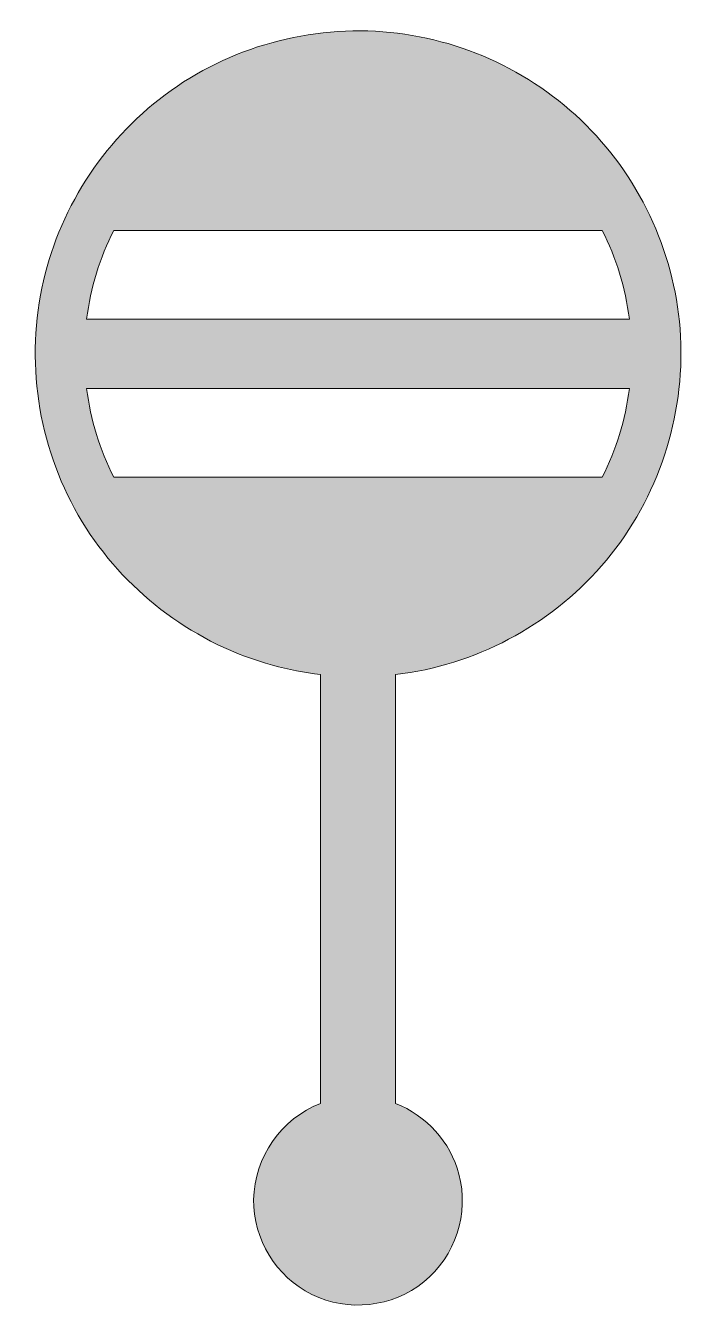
# Model space of a CAD drawing. Header units: inches. Extents: x -1 to 52, y -1 to 102.
import ezdxf

# ---------------------------------------------------------------- set-up
doc = ezdxf.new("R2010")
doc.units = ezdxf.units.IN
doc.header["$MEASUREMENT"] = 0
doc.layers.add('Layer 1', color=7, linetype='Continuous')

msp = doc.modelspace()

# ---------------------------------------------------------------- hatches: boundary and pattern name
at = {"layer": 'Layer 1', "true_color": 0xbeea78}
h = msp.add_hatch(color=71, dxfattribs=at)
h.dxf.hatch_style = 2
edge = h.paths.add_edge_path()
edge.add_spline(control_points=[(22.75, 16.07), (19.61, 14.86), (17.47, 11.78), (17.42, 8.41), (17.38, 5.24), (19.21, 2.25), (22.06, 0.85), (24.94, -0.58), (28.48, -0.18), (30.98, 1.84), (33.5, 3.89), (34.62, 7.3), (33.79, 10.44), (33.11, 12.99), (31.2, 15.12), (28.73, 16.07), (28.73, 16.07), (28.73, 50.27), (28.73, 50.27), (35.06, 51), (40.98, 54.14), (45.16, 58.94), (49.4, 63.81), (51.67, 70.19), (51.48, 76.64), (51.29, 82.96), (48.72, 89.08), (44.34, 93.65), (39.98, 98.2), (34, 101.04), (27.72, 101.52), (21.34, 102), (14.92, 100.07), (9.89, 96.13), (4.97, 92.28), (1.55, 86.66), (0.42, 80.51), (-0.75, 74.12), (0.56, 67.4), (4.07, 61.94), (7.48, 56.63), (12.84, 52.68), (18.93, 51.01), (20.18, 50.67), (21.46, 50.42), (22.75, 50.27), (22.75, 50.27), (22.75, 16.07), (22.75, 16.07)], knot_values=[0, 0, 0, 0, 1, 1, 1, 2, 2, 2, 3, 3, 3, 4, 4, 4, 5, 5, 5, 6, 6, 6, 7, 7, 7, 8, 8, 8, 9, 9, 9, 10, 10, 10, 11, 11, 11, 12, 12, 12, 13, 13, 13, 14, 14, 14, 15, 15, 15, 16, 16, 16, 16], degree=3, periodic=1)
edge = h.paths.add_edge_path()
edge.add_spline(control_points=[(45.22, 85.68), (46.32, 83.51), (47.06, 81.12), (47.38, 78.6), (47.38, 78.6), (4.1, 78.6), (4.1, 78.6), (4.42, 81.12), (5.17, 83.51), (6.27, 85.68), (6.27, 85.68), (45.22, 85.68), (45.22, 85.68)], knot_values=[0, 0, 0, 0, 1, 1, 1, 2, 2, 2, 3, 3, 3, 4, 4, 4, 4], degree=3, periodic=1)
edge = h.paths.add_edge_path()
edge.add_spline(control_points=[(47.38, 73.08), (47.06, 70.56), (46.32, 68.18), (45.22, 66), (45.22, 66), (6.27, 66), (6.27, 66), (5.17, 68.18), (4.42, 70.56), (4.1, 73.08), (4.1, 73.08), (47.38, 73.08), (47.38, 73.08)], knot_values=[0, 0, 0, 0, 1, 1, 1, 2, 2, 2, 3, 3, 3, 4, 4, 4, 4], degree=3, periodic=1)

# ---------------------------------------------------------------- linework, layer by layer
at = {"layer": 'Layer 1', "lineweight": 0}
for points, knots in [([(22.75, 16.07), (19.61, 14.86), (17.47, 11.78), (17.42, 8.41), (17.38, 5.24), (19.21, 2.25), (22.06, 0.85), (24.94, -0.58), (28.48, -0.18), (30.98, 1.84), (33.5, 3.89), (34.62, 7.3), (33.79, 10.44), (33.11, 12.99), (31.2, 15.12), (28.73, 16.07), (28.73, 16.07), (28.73, 50.27), (28.73, 50.27), (35.06, 51), (40.98, 54.14), (45.16, 58.94), (49.4, 63.81), (51.67, 70.19), (51.48, 76.64), (51.29, 82.96), (48.72, 89.08), (44.34, 93.65), (39.98, 98.2), (34, 101.04), (27.72, 101.52), (21.34, 102), (14.92, 100.07), (9.89, 96.13), (4.97, 92.28), (1.55, 86.66), (0.42, 80.51), (-0.75, 74.12), (0.56, 67.4), (4.07, 61.94), (7.48, 56.63), (12.84, 52.68), (18.93, 51.01), (20.18, 50.67), (21.46, 50.42), (22.75, 50.27), (22.75, 50.27), (22.75, 16.07), (22.75, 16.07)], [0, 0, 0, 0, 1, 1, 1, 2, 2, 2, 3, 3, 3, 4, 4, 4, 5, 5, 5, 6, 6, 6, 7, 7, 7, 8, 8, 8, 9, 9, 9, 10, 10, 10, 11, 11, 11, 12, 12, 12, 13, 13, 13, 14, 14, 14, 15, 15, 15, 16, 16, 16, 16]), ([(45.22, 85.68), (46.32, 83.51), (47.06, 81.12), (47.38, 78.6), (47.38, 78.6), (4.1, 78.6), (4.1, 78.6), (4.42, 81.12), (5.17, 83.51), (6.27, 85.68), (6.27, 85.68), (45.22, 85.68), (45.22, 85.68)], [0, 0, 0, 0, 1, 1, 1, 2, 2, 2, 3, 3, 3, 4, 4, 4, 4]), ([(47.38, 73.08), (47.06, 70.56), (46.32, 68.18), (45.22, 66), (45.22, 66), (6.27, 66), (6.27, 66), (5.17, 68.18), (4.42, 70.56), (4.1, 73.08), (4.1, 73.08), (47.38, 73.08), (47.38, 73.08)], [0, 0, 0, 0, 1, 1, 1, 2, 2, 2, 3, 3, 3, 4, 4, 4, 4])]:
    msp.add_open_spline(points, degree=3, knots=knots, dxfattribs=at)

doc.saveas('drawing.dxf')
